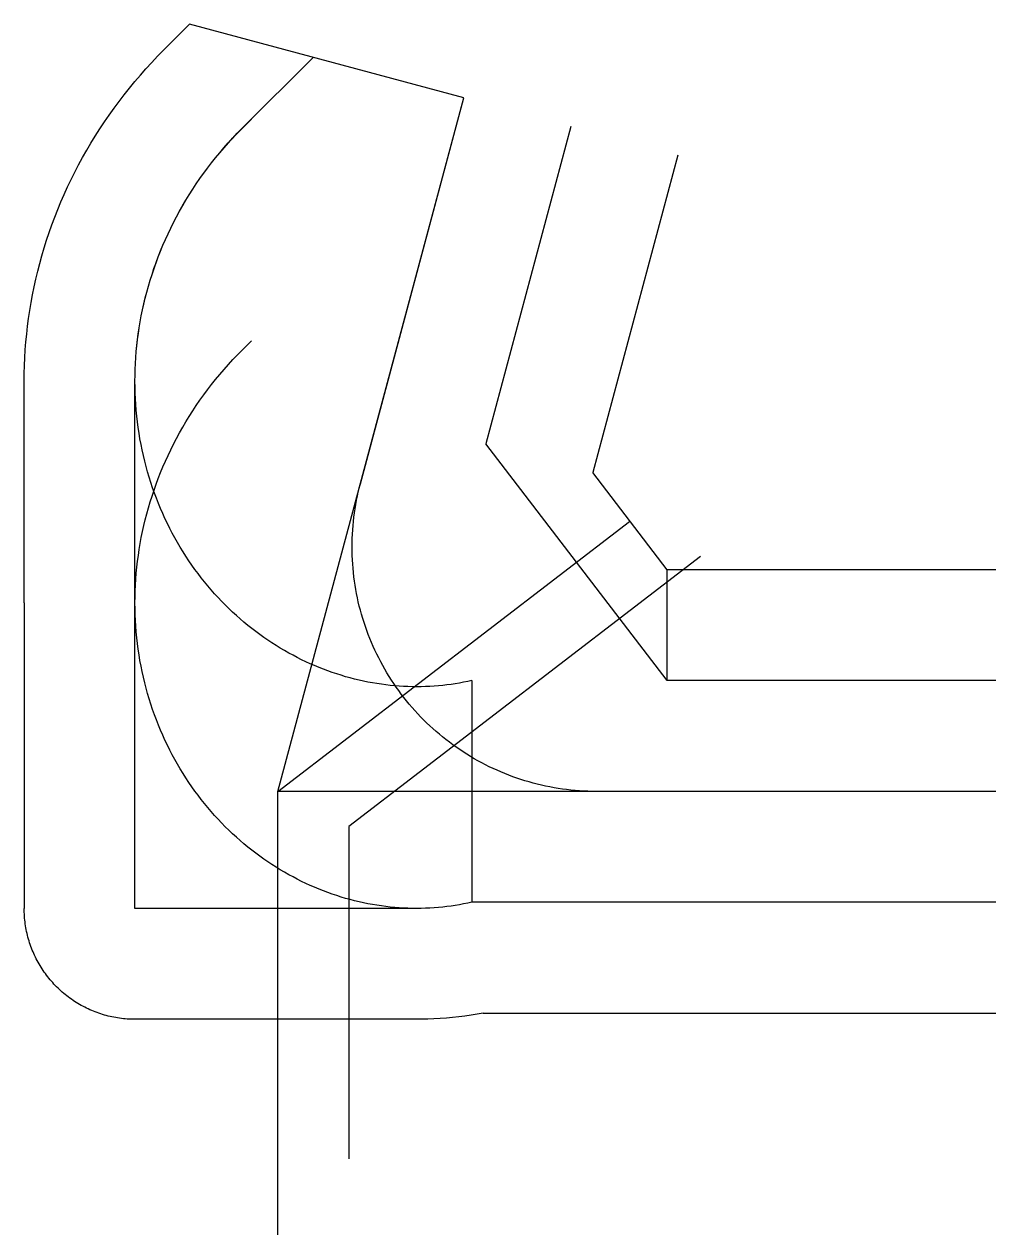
# Model space of a CAD drawing. Header units: metres. Extents: x -5303 to 15000, y -9260 to 16024.
import ezdxf

# ---------------------------------------------------------------- set-up
doc = ezdxf.new("R2010")
doc.units = ezdxf.units.M

msp = doc.modelspace()

# ---------------------------------------------------------------- linework, layer by layer
at = {"color": 1}
for p, q in [((-2390, 15482), (-1848, 16024)), ((3882, 14489), (-1848, 16024)), ((-753, 13845), (734, 15332)), ((0, 0), (3882, 14489)), ((6118, 13890), (4342, 7260)), ((8355, 13291), (6578, 6661)), ((-5303, 3938), (-5303, 8568)), ((-2988, 3938), (-2988, 8568)), ((8136, 2315), (4342, 7260)), ((8136, 4630), (6578, 6661)), ((15000, 4630), (8136, 4630)), ((8136, 2315), (8136, 4630)), ((-5303, 3938), (-5303, -2444)), ((-5303, 3938), (-5303, 3938)), ((-2988, -2444), (-2988, 3938)), ((-2988, 3938), (-2988, 3938)), ((4049, 2315), (4049, -2315)), ((15000, 2315), (8136, 2315)), ((15000, 0), (0, 0)), ((2902, -2444), (-2988, -2444)), ((15000, -2315), (4049, -2315)), ((2902, -4759), (-2988, -4759)), ((4287, -4630), (15000, -4630))]:
    msp.add_line(p, q, dxfattribs=at)
for points in [[(-5303, 8568), (-5302, 8732), (-5297, 8895), (-5290, 9059), (-5280, 9223), (-5267, 9388), (-5251, 9552), (-5233, 9716), (-5211, 9881), (-5186, 10045), (-5159, 10210), (-5129, 10374), (-5095, 10538), (-5059, 10701), (-5020, 10864), (-4978, 11027), (-4933, 11190), (-4885, 11352), (-4834, 11513), (-4780, 11674), (-4723, 11835), (-4663, 11994), (-4601, 12153), (-4535, 12311), (-4467, 12468), (-4396, 12625), (-4322, 12780), (-4245, 12934), (-4165, 13088), (-4082, 13240), (-3997, 13391), (-3908, 13541), (-3817, 13689), (-3724, 13837), (-3627, 13983), (-3528, 14127), (-3426, 14270), (-3321, 14411), (-3214, 14551), (-3104, 14690), (-2991, 14826), (-2876, 14961), (-2758, 15094), (-2638, 15225), (-2515, 15355), (-2390, 15482), (-2390, 15482)], [(15000, 0), (6654, 0), (6565, 1), (6476, 3), (6387, 7), (6298, 12), (6209, 19), (6120, 28), (6032, 38), (5944, 50), (5855, 63), (5768, 78), (5680, 94), (5593, 112), (5506, 131), (5419, 152), (5333, 174), (5247, 198), (5161, 223), (5076, 250), (4992, 278), (4908, 308), (4824, 339), (4741, 372), (4659, 406), (4577, 441), (4496, 478), (4416, 517), (4336, 557), (4257, 598), (4179, 640), (4101, 684), (4024, 729), (3948, 776), (3873, 824), (3799, 873), (3726, 923), (3653, 975), (3581, 1028), (3511, 1082), (3441, 1138), (3372, 1195), (3304, 1252), (3238, 1311), (3172, 1372), (3107, 1433), (3044, 1495), (2981, 1559), (2920, 1624), (2860, 1689), (2801, 1756), (2743, 1824), (2686, 1893), (2631, 1962), (2576, 2033), (2523, 2105), (2472, 2177), (2421, 2251), (2372, 2325), (2324, 2400), (2278, 2476), (2232, 2553), (2188, 2631), (2146, 2709), (2105, 2788), (2065, 2868), (2027, 2948), (1990, 3029), (1954, 3111), (1920, 3193), (1887, 3276), (1856, 3360), (1826, 3444), (1798, 3528), (1771, 3613), (1746, 3699), (1722, 3784), (1700, 3871), (1679, 3957), (1660, 4044), (1642, 4132), (1626, 4219), (1611, 4307), (1598, 4395), (1586, 4484), (1576, 4572), (1568, 4661), (1561, 4750), (1555, 4839), (1551, 4928), (1549, 5017), (1548, 5106), (1549, 5195), (1551, 5284), (1555, 5373), (1561, 5462), (1568, 5551), (1576, 5640), (1586, 5728), (1598, 5817), (1611, 5905), (1626, 5993), (1642, 6080), (1660, 6168), (1679, 6255), (1700, 6341), (1722, 6427), (1722, 6427), (3882, 14489)], [(4049, 2315), (3964, 2296), (3879, 2279), (3793, 2263), (3706, 2248), (3618, 2235), (3530, 2224), (3442, 2214), (3353, 2205), (3263, 2198), (3173, 2193), (3083, 2189), (2992, 2186), (2901, 2186), (2809, 2186), (2717, 2189), (2625, 2193), (2533, 2199), (2440, 2206), (2347, 2215), (2254, 2225), (2161, 2238), (2068, 2252), (1974, 2267), (1881, 2285), (1787, 2304), (1694, 2325), (1600, 2347), (1507, 2371), (1414, 2397), (1321, 2425), (1228, 2454), (1135, 2485), (1042, 2518), (950, 2552), (858, 2589), (766, 2627), (675, 2666), (584, 2708), (494, 2751), (404, 2796), (314, 2843), (225, 2891), (136, 2941), (49, 2993), (-39, 3047), (-125, 3102), (-211, 3159), (-297, 3217), (-381, 3278), (-465, 3340), (-548, 3403), (-630, 3468), (-711, 3535), (-791, 3604), (-870, 3674), (-949, 3746), (-1026, 3819), (-1102, 3894), (-1177, 3971), (-1251, 4049), (-1324, 4129), (-1396, 4210), (-1467, 4292), (-1536, 4376), (-1604, 4462), (-1671, 4549), (-1736, 4638), (-1800, 4728), (-1863, 4819), (-1924, 4912), (-1984, 5006), (-2043, 5101), (-2100, 5198), (-2155, 5296), (-2209, 5395), (-2261, 5495), (-2312, 5597), (-2361, 5700), (-2408, 5804), (-2454, 5909), (-2498, 6015), (-2540, 6122), (-2580, 6231), (-2619, 6340), (-2656, 6450), (-2691, 6562), (-2724, 6674), (-2756, 6787), (-2785, 6901), (-2813, 7016), (-2838, 7132), (-2862, 7248), (-2884, 7365), (-2903, 7483), (-2921, 7602), (-2937, 7721), (-2950, 7841), (-2962, 7961), (-2971, 8082), (-2979, 8203), (-2984, 8325), (-2987, 8447), (-2988, 8570), (-2987, 8693), (-2984, 8816), (-2978, 8940), (-2971, 9064), (-2961, 9188), (-2949, 9312), (-2935, 9436), (-2918, 9561), (-2900, 9685), (-2879, 9809), (-2856, 9934), (-2830, 10058), (-2803, 10182), (-2773, 10306), (-2741, 10430), (-2707, 10554), (-2670, 10677), (-2631, 10800), (-2590, 10923), (-2547, 11045), (-2501, 11167), (-2454, 11288), (-2403, 11409), (-2351, 11529), (-2297, 11648), (-2240, 11767), (-2181, 11885), (-2120, 12003), (-2056, 12119), (-1991, 12235), (-1923, 12350), (-1853, 12464), (-1781, 12578), (-1707, 12690), (-1630, 12801), (-1552, 12911), (-1471, 13020), (-1388, 13128), (-1303, 13234), (-1216, 13340), (-1127, 13444), (-1036, 13547), (-943, 13648), (-848, 13748), (-751, 13847), (-652, 13944), (-551, 14040), (-551, 14040)], [(-2988, 8568), (-2987, 8691), (-2984, 8814), (-2978, 8938), (-2971, 9062), (-2961, 9186), (-2949, 9310), (-2935, 9434), (-2919, 9559), (-2900, 9683), (-2879, 9808), (-2856, 9932), (-2831, 10056), (-2803, 10180), (-2773, 10304), (-2741, 10428), (-2707, 10552), (-2671, 10675), (-2632, 10798), (-2591, 10921), (-2548, 11043), (-2502, 11165), (-2454, 11286), (-2404, 11407), (-2352, 11527), (-2298, 11646), (-2241, 11765), (-2182, 11883), (-2121, 12001), (-2057, 12118), (-1992, 12234), (-1924, 12349), (-1854, 12463), (-1782, 12576), (-1708, 12688), (-1631, 12799), (-1553, 12909), (-1472, 13018), (-1389, 13126), (-1305, 13233), (-1218, 13338), (-1129, 13442), (-1038, 13545), (-945, 13647), (-850, 13747), (-753, 13845), (-753, 13845)], [(4049, -2315), (3964, -2334), (3879, -2351), (3793, -2367), (3706, -2382), (3618, -2395), (3530, -2406), (3442, -2416), (3353, -2425), (3263, -2432), (3173, -2437), (3083, -2441), (2992, -2444), (2901, -2444), (2809, -2444), (2717, -2441), (2625, -2437), (2533, -2431), (2440, -2424), (2347, -2415), (2254, -2405), (2161, -2392), (2068, -2378), (1974, -2363), (1881, -2345), (1787, -2326), (1694, -2305), (1600, -2283), (1507, -2259), (1414, -2233), (1321, -2205), (1228, -2176), (1135, -2145), (1042, -2112), (950, -2078), (858, -2041), (766, -2003), (675, -1964), (584, -1922), (494, -1879), (404, -1834), (314, -1787), (225, -1739), (136, -1689), (49, -1637), (-39, -1583), (-125, -1528), (-211, -1471), (-297, -1413), (-381, -1352), (-465, -1290), (-548, -1227), (-630, -1162), (-711, -1095), (-791, -1026), (-870, -956), (-949, -884), (-1026, -811), (-1102, -736), (-1177, -659), (-1251, -581), (-1324, -501), (-1396, -420), (-1467, -338), (-1536, -254), (-1604, -168), (-1671, -81), (-1736, 8), (-1800, 98), (-1863, 189), (-1924, 282), (-1984, 376), (-2043, 471), (-2100, 568), (-2155, 666), (-2209, 765), (-2261, 865), (-2312, 967), (-2361, 1070), (-2408, 1174), (-2454, 1279), (-2498, 1385), (-2540, 1492), (-2580, 1601), (-2619, 1710), (-2656, 1820), (-2691, 1932), (-2724, 2044), (-2756, 2157), (-2785, 2271), (-2813, 2386), (-2838, 2502), (-2862, 2618), (-2884, 2735), (-2903, 2853), (-2921, 2972), (-2937, 3091), (-2950, 3211), (-2962, 3331), (-2971, 3452), (-2979, 3573), (-2984, 3695), (-2987, 3817), (-2988, 3940), (-2987, 4063), (-2984, 4186), (-2978, 4310), (-2971, 4434), (-2961, 4558), (-2949, 4682), (-2935, 4806), (-2918, 4931), (-2900, 5055), (-2879, 5179), (-2856, 5304), (-2830, 5428), (-2803, 5552), (-2773, 5676), (-2741, 5800), (-2707, 5924), (-2670, 6047), (-2631, 6170), (-2590, 6293), (-2547, 6415), (-2501, 6537), (-2454, 6658), (-2403, 6779), (-2351, 6899), (-2297, 7018), (-2240, 7137), (-2181, 7255), (-2120, 7373), (-2056, 7489), (-1991, 7605), (-1923, 7720), (-1853, 7834), (-1781, 7948), (-1707, 8060), (-1630, 8171), (-1552, 8281), (-1471, 8390), (-1388, 8498), (-1303, 8604), (-1216, 8710), (-1127, 8814), (-1036, 8917), (-943, 9018), (-848, 9118), (-751, 9217), (-652, 9314), (-551, 9410), (-551, 9410)], [(0, -9260), (0, 0), (7346, 5637)], [(8828, 4906), (1482, -731), (1482, -7676)], [(-2988, -4759), (-3028, -4759), (-3069, -4758), (-3109, -4756), (-3150, -4754), (-3190, -4751), (-3230, -4747), (-3270, -4742), (-3310, -4737), (-3350, -4731), (-3390, -4724), (-3430, -4717), (-3469, -4709), (-3509, -4700), (-3548, -4691), (-3587, -4681), (-3626, -4670), (-3665, -4658), (-3703, -4646), (-3742, -4633), (-3780, -4620), (-3818, -4606), (-3855, -4591), (-3893, -4575), (-3930, -4559), (-3966, -4543), (-4003, -4525), (-4039, -4507), (-4075, -4488), (-4110, -4469), (-4146, -4449), (-4180, -4429), (-4215, -4408), (-4249, -4386), (-4283, -4364), (-4316, -4341), (-4349, -4317), (-4381, -4293), (-4413, -4269), (-4445, -4244), (-4476, -4218), (-4507, -4192), (-4537, -4165), (-4567, -4138), (-4596, -4110), (-4625, -4081), (-4653, -4053), (-4681, -4023), (-4708, -3993), (-4735, -3963), (-4761, -3932), (-4787, -3901), (-4812, -3870), (-4837, -3838), (-4861, -3805), (-4884, -3772), (-4907, -3739), (-4930, -3705), (-4951, -3671), (-4972, -3637), (-4993, -3602), (-5013, -3567), (-5032, -3531), (-5051, -3495), (-5069, -3459), (-5086, -3423), (-5103, -3386), (-5119, -3349), (-5135, -3312), (-5149, -3274), (-5163, -3236), (-5177, -3198), (-5190, -3160), (-5202, -3121), (-5213, -3083), (-5224, -3044), (-5234, -3004), (-5244, -2965), (-5252, -2926), (-5261, -2886), (-5268, -2846), (-5275, -2807), (-5281, -2767), (-5286, -2727), (-5290, -2686), (-5294, -2646), (-5297, -2606), (-5300, -2566), (-5302, -2525), (-5303, -2485), (-5303, -2444)], [(4049, -2315), (3964, -2334), (3879, -2351), (3793, -2367), (3706, -2382), (3618, -2395), (3530, -2406), (3442, -2416), (3353, -2425), (3263, -2432), (3173, -2437), (3083, -2441), (2992, -2444), (2902, -2444)], [(4287, -4630), (4161, -4653), (4034, -4673), (3907, -4692), (3779, -4708), (3650, -4722), (3520, -4734), (3390, -4744), (3260, -4751), (3129, -4756), (2998, -4759), (2902, -4759)]]:
    msp.add_lwpolyline(points, dxfattribs=at)

doc.saveas('drawing.dxf')
